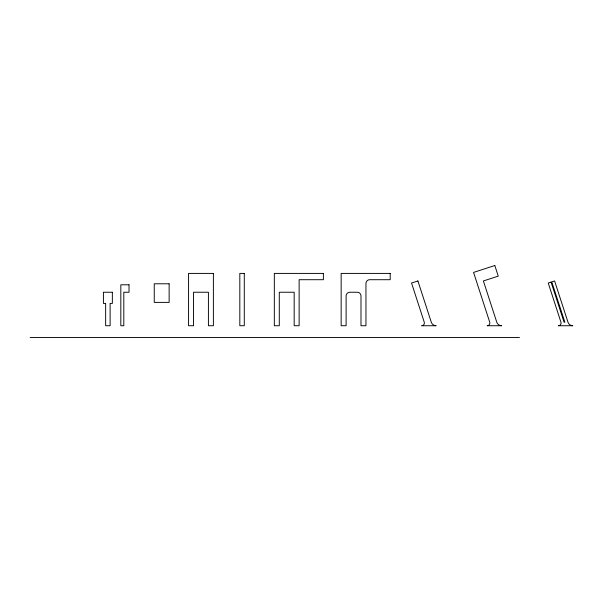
<?xml version="1.0" encoding="UTF-8"?>
<svg xmlns="http://www.w3.org/2000/svg" width="603" height="603" viewBox="0 0 603 603"><rect width="100%" height="100%" fill="white"/><g stroke="black" fill="none" stroke-linecap="round" stroke-linejoin="round"><path stroke-width="0.9" d="M30.15 337.484L519.477 337.484M417.909 280.96L411.54 283.026L424.248 322.19A2.706 2.706 0 0 1 421.678 325.733L436.157 325.733A5.118 5.118 0 0 1 431.288 322.19L417.909 280.96M494.807 265.516L473.566 272.413L489.726 322.19A2.706 2.706 0 0 1 487.149 325.733L501.636 325.733A5.118 5.118 0 0 1 496.766 322.19L483.387 280.96L498.251 276.136L494.807 265.516M551.059 282.114L548.233 283.026L560.941 322.19A2.706 2.706 0 0 1 558.363 325.733L572.85 325.733A5.118 5.118 0 0 1 567.981 322.19L554.602 280.96L551.768 281.88L564.853 322.19L564.069 322.19L551.059 282.114M213.387 273.408L188.573 273.408L188.573 325.733L193.533 325.733L193.533 292.236L208.419 292.236L208.419 325.733L213.387 325.733L213.387 273.408M244.29 273.408L239.821 273.408L239.821 325.733L244.29 325.733L244.29 273.408M323.381 273.408L274.327 273.408L274.327 325.733L279.287 325.733L279.287 292.236L294.174 292.236L294.174 325.733L299.133 325.733L299.133 279.709L323.381 279.709L323.381 273.408M390.201 273.408L341.147 273.408L341.147 325.733L346.107 325.733L346.107 295.96A3.724 3.724 0 0 1 349.83 292.236L357.27 292.236A3.724 3.724 0 0 1 360.993 295.96L360.993 325.733L365.953 325.733L365.953 283.433A3.724 3.724 0 0 1 369.677 279.709L390.201 279.709L390.201 273.408M169.134 283.787L154.255 283.787L154.255 302.389L169.134 302.389L169.134 283.787M129.019 284.797L120.826 284.797L120.826 325.733L123.803 325.733L123.803 292.236L129.019 292.236L129.019 284.797M112.354 292.236L103.422 292.236L103.422 303.407L105.653 303.407L105.653 325.733L110.115 325.733L110.115 303.407L112.354 303.407L112.354 292.236"/></g></svg>
